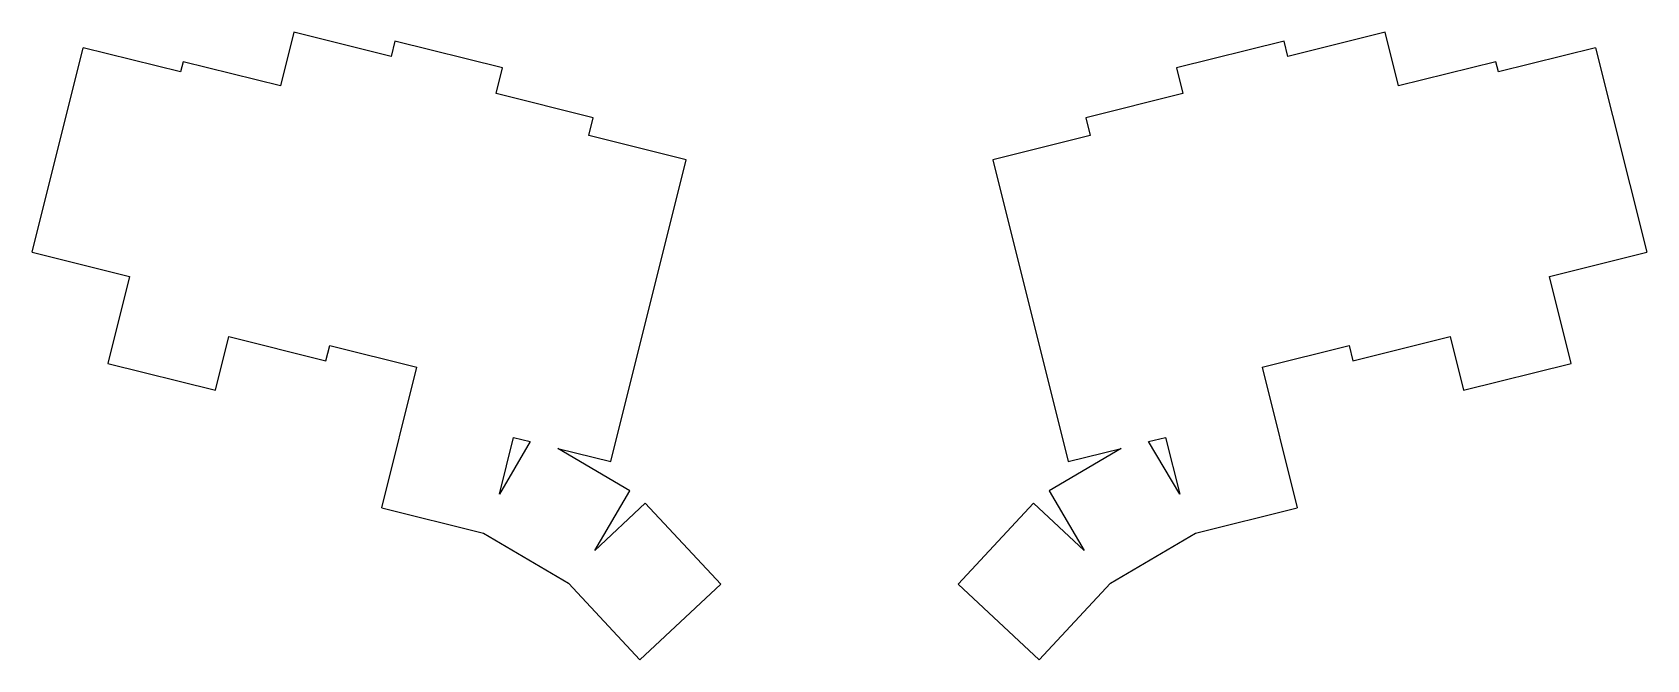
# Model space of a CAD drawing. Header units: millimetres. Extents: x 57 to 363, y -217 to -98.
import ezdxf

# ---------------------------------------------------------------- set-up
doc = ezdxf.new("R2010")
doc.units = ezdxf.units.MM

msp = doc.modelspace()

# ---------------------------------------------------------------- linework, layer by layer
for p, q in [((107.02, -97.8), (104.48, -107.98)), ((125.46, -102.39), (107.02, -97.8)), ((313.9, -97.8), (295.46, -102.39)), ((316.44, -107.98), (313.9, -97.8)), ((57.45, -139.54), (67.12, -100.73)), ((85.56, -105.33), (67.12, -100.73)), ((126.18, -99.48), (125.46, -102.39)), ((146.56, -104.56), (126.18, -99.48)), ((294.74, -99.48), (274.36, -104.56)), ((295.46, -102.39), (294.74, -99.48)), ((353.79, -100.73), (335.36, -105.33)), ((353.79, -100.73), (363.47, -139.54)), ((86.04, -103.39), (85.56, -105.33)), ((104.48, -107.98), (86.04, -103.39)), ((334.87, -103.39), (316.44, -107.98)), ((335.36, -105.33), (334.87, -103.39)), ((145.35, -109.41), (146.56, -104.56)), ((274.36, -104.56), (275.57, -109.41)), ((163.78, -114.01), (145.35, -109.41)), ((275.57, -109.41), (257.13, -114.01)), ((162.94, -117.41), (163.78, -114.01)), ((257.13, -114.01), (257.98, -117.41)), ((181.37, -122), (162.94, -117.41)), ((257.98, -117.41), (239.55, -122)), ((167.1, -179.25), (181.37, -122)), ((239.55, -122), (253.82, -179.25)), ((57.45, -139.54), (75.88, -144.14)), ((345.03, -144.14), (363.47, -139.54)), ((75.88, -144.14), (71.77, -160.63)), ((349.15, -160.63), (345.03, -144.14)), ((92.15, -165.71), (94.69, -155.53)), ((94.69, -155.53), (113.12, -160.12)), ((307.79, -160.12), (326.23, -155.53)), ((326.23, -155.53), (328.77, -165.71)), ((113.12, -160.12), (113.85, -157.21)), ((113.85, -157.21), (130.34, -161.33)), ((290.57, -161.33), (307.07, -157.21)), ((307.07, -157.21), (307.79, -160.12)), ((71.77, -160.63), (92.15, -165.71)), ((123.69, -188.01), (130.34, -161.33)), ((290.57, -161.33), (297.23, -188.01)), ((328.77, -165.71), (349.15, -160.63)), ((145.98, -185.43), (148.66, -174.65)), ((151.85, -175.45), (145.98, -185.43)), ((148.66, -174.65), (151.85, -175.45)), ((157.06, -176.75), (167.1, -179.25)), ((170.72, -184.79), (157.06, -176.75)), ((263.86, -176.75), (250.2, -184.79)), ((253.82, -179.25), (263.86, -176.75)), ((269.06, -175.45), (272.25, -174.65)), ((274.94, -185.43), (269.06, -175.45)), ((272.25, -174.65), (274.94, -185.43)), ((164.07, -196.08), (170.72, -184.79)), ((250.2, -184.79), (256.85, -196.08)), ((123.69, -188.01), (142.96, -192.81)), ((173.65, -187.15), (164.07, -196.08)), ((187.98, -202.51), (173.65, -187.15)), ((247.26, -187.15), (232.94, -202.51)), ((256.85, -196.08), (247.26, -187.15)), ((277.96, -192.81), (297.23, -188.01)), ((142.96, -192.81), (159.08, -202.31)), ((261.84, -202.31), (277.96, -192.81)), ((159.08, -202.31), (172.62, -216.83)), ((172.62, -216.83), (187.98, -202.51)), ((232.94, -202.51), (248.3, -216.83)), ((248.3, -216.83), (261.84, -202.31))]:
    msp.add_line(p, q)

doc.saveas('drawing.dxf')
